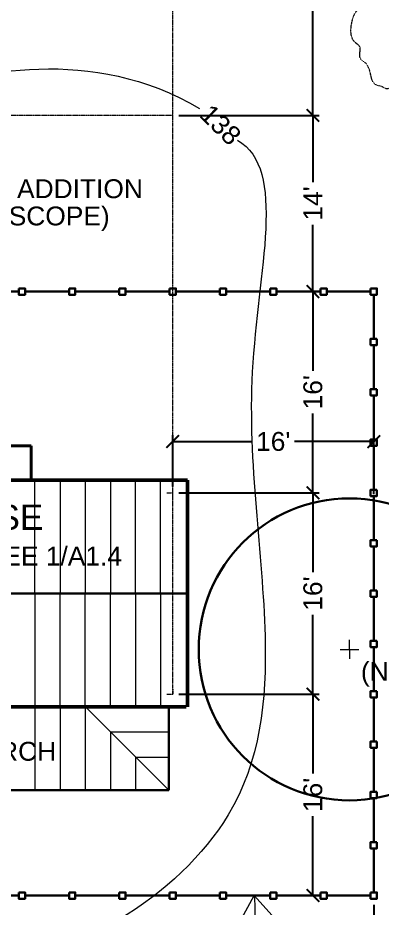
# Model space of a CAD drawing. Header units: inches. Extents: x -54 to 15382, y 469 to 41738.
# Drawn here: x 8058 to 8406, y 11102 to 11952 of the extents above; entities that cross this region are included whole.
import ezdxf

# ---------------------------------------------------------------- set-up
doc = ezdxf.new("R2010")
doc.units = ezdxf.units.IN
doc.header["$MEASUREMENT"] = 0
doc.linetypes.add('DASHED2', pattern=[0.375, 0.25, -0.125])
doc.linetypes.add('HIDDEN2', pattern=[0.1875, 0.125, -0.0625])
doc.layers.get('0').update_dxf_attribs({"lineweight": 9})
for name, color, linetype, lineweight in [('1', 7, 'Continuous', 9), ('2', 7, 'Continuous', 18), ('3', 7, 'Continuous', 30), ('4', 7, 'Continuous', 40), ('5', 7, 'Continuous', 50), ('A-DIMSx', 7, 'Continuous', 9), ('A-TEXT', 7, 'Continuous', 18), ('A-TEXTx', 7, 'Continuous', 18), ('L-PLNT', 7, 'Continuous', 18)]:
    doc.layers.add(name, color=color, linetype=linetype, lineweight=lineweight)
doc.styles.get("Standard").update_dxf_attribs({"font": 'arial.ttf'})
doc.dimstyles.get("Standard").update_dxf_attribs({"dimtxt": 3, "dimasz": 2, "dimexe": 0.03125, "dimexo": 0.0625, "dimgap": 0.03125, "dimtad": 0, "dimtoh": 1, "dimdec": 4, "dimlfac": 0.99985, "dimzin": 0, "dimdsep": 46, "dimlunit": 4, "dimtxsty": 'Standard', "dimblk": 'ARCHTICK', "dimblk1": 'ARCHTICK', "dimblk2": 'ARCHTICK', "dimcen": 0.09, "dimclrt": 256, "dimadec": 0, "dimazin": 0, "dimtfac": 1, "dimtdec": 4, "dimtofl": 0, "dimtmove": 0, "dimatfit": 3, "dimfxl": 1, "dimtolj": 1, "dimtzin": 0, "dimarcsym": 0})

# ---------------------------------------------------------------- blocks, each defined once
blk = doc.blocks.new('HOUSE roof')
at = {"layer": '1'}
for p, q in [((7220, 5203.75), (7220, 5236.48)), ((7232, 5203.75), (7232, 5236.48)), ((7020, 5095.75), (7020, 5203.75)), ((7044, 5095.75), (7044, 5203.75)), ((7068, 5095.75), (7068, 5203.75)), ((7092, 5095.75), (7092, 5203.75)), ((7116, 5095.75), (7116, 5203.75)), ((7140, 5095.75), (7140, 5203.75)), ((7164, 5095.75), (7164, 5203.75)), ((7188, 5095.75), (7188, 5203.75)), ((7212, 5095.75), (7212, 5203.75)), ((7236, 5095.75), (7236, 5203.75)), ((7260, 5095.75), (7260, 5203.75)), ((7284, 5203.75), (7284, 5095.75)), ((7308, 5203.75), (7308, 5095.75)), ((7332, 5203.75), (7332, 5095.75)), ((7356, 5095.75), (7356, 5203.75)), ((7380, 5095.75), (7380, 5203.75)), ((7020, 5095.75), (7020, 4987.75)), ((7044, 5095.75), (7044, 4987.75)), ((7068, 5095.75), (7068, 4987.75)), ((7092, 5095.75), (7092, 4987.75)), ((7116, 5095.75), (7116, 4987.75)), ((7140, 5095.75), (7140, 4987.75)), ((7164, 5095.75), (7164, 4987.75)), ((7188, 5095.75), (7188, 4987.75)), ((7212, 5095.75), (7212, 4987.75)), ((7236, 5095.75), (7236, 4987.75)), ((7260, 5095.75), (7260, 4987.75)), ((7284, 4987.75), (7284, 5095.75)), ((7308, 4987.75), (7308, 5095.75)), ((7332, 4987.75), (7332, 5095.75)), ((7356, 5095.75), (7356, 4987.75)), ((7380, 5095.75), (7380, 4987.75)), ((7086.19, 4987.75), (7012.27, 4987.75)), ((7092, 4987.75), (7092, 4908.17)), ((7116, 4987.75), (7116, 4908.17)), ((7140, 4987.75), (7140, 4908.17)), ((7164, 4987.75), (7164, 4908.17)), ((7188, 4987.75), (7188, 4908.17)), ((7212, 4987.75), (7212, 4908.17)), ((7236, 4987.75), (7236, 4908.17)), ((7260, 4987.75), (7260, 4908.17)), ((7284, 4987.75), (7284, 4908.17)), ((7308, 4987.75), (7308, 4908.17)), ((7313.81, 4987.75), (7387.73, 4987.75)), ((7067.84, 4963.75), (7012.27, 4963.75)), ((7068, 4963.9), (7068, 4908.17)), ((7332, 4963.9), (7332, 4908.17)), ((7332.16, 4963.75), (7387.73, 4963.75)), ((7043.84, 4939.75), (7012.27, 4939.75)), ((7044, 4935.89), (7044, 4908.17)), ((7356, 4939.9), (7356, 4908.17)), ((7356.16, 4939.75), (7387.73, 4939.75))]:
    blk.add_line(p, q, dxfattribs=at)
at = {"layer": '2'}
for p, q in [((7012.27, 4908.17), (7091.85, 4987.75)), ((7387.73, 4908.17), (7308, 4987.9))]:
    blk.add_line(p, q, dxfattribs=at)
at = {"layer": '3'}
for p, q in [((7010, 5095.75), (7405.5, 5095.75)), ((7012.27, 4987.75), (7012.27, 4908.17)), ((7387.73, 4987.75), (7387.73, 4908.17)), ((7387.73, 4908.17), (7012.27, 4908.17))]:
    blk.add_line(p, q, dxfattribs=at)
at = {"layer": '4'}
for p, q in [((7195.5, 5203.75), (7195.5, 5236.48)), ((7195.5, 5236.48), (7256.5, 5236.48)), ((7256.5, 5203.75), (7256.5, 5236.48))]:
    blk.add_line(p, q, dxfattribs=at)
at = {"layer": '5'}
for p, q in [((6994.5, 5203.75), (7405.5, 5203.75)), ((6994.5, 5109.75), (6994.5, 5203.75)), ((7405.5, 5203.75), (7405.5, 4987.75)), ((6982, 5109.75), (6982, 5081.75)), ((7010, 5109.75), (6982, 5109.75)), ((7010, 5109.75), (7010, 5081.75)), ((6982, 5081.75), (7010, 5081.75)), ((6994.5, 5081.75), (6994.5, 4987.75)), ((6995.5, 4987.75), (7404.5, 4987.75))]:
    blk.add_line(p, q, dxfattribs=at)
blk = doc.blocks.new('_ArchTick')
at = {"color": 0, "linetype": 'ByBlock', "lineweight": 0, "const_width": 0.15}
blk.add_lwpolyline([(-0.5, -0.5), (0.5, 0.5)], dxfattribs=at)
blk = doc.blocks.new('*D310')
at = {"layer": 'A-DIMSx', "color": 0, "lineweight": -2, "ltscale": 0.1}
for p, q in [((8226.21, 11858.5), (8346.09, 11858.5)), ((8340.09, 11858.5), (8340.09, 11794.93)), ((8340.09, 11690.5), (8340.09, 11754.07)), ((8334.77, 11690.5), (8334.09, 11690.5))]:
    blk.add_line(p, q, dxfattribs=at)
at = {"layer": 'A-DIMSx', "color": 0, "lineweight": -2, "xscale": 12, "yscale": 12, "zscale": 12}
for p, rotation in [((8340.09, 11858.5), 90), ((8340.09, 11690.5), 270)]:
    blk.add_blockref('_ArchTick', p, dxfattribs=dict(at, rotation=rotation))
at = {"layer": 'A-DIMSx', "ltscale": 0.25, "insert": (8340.09, 11774.5), "char_height": 18, "attachment_point": 5, "rotation": 90}
blk.add_mtext("\\A1;14'", dxfattribs=at)
blk = doc.blocks.new('*D311')
at = {"layer": 'A-DIMSx', "color": 0, "lineweight": -2, "ltscale": 0.1}
for p, q in [((8212.21, 11498.5), (8346.09, 11498.5)), ((8340.09, 11498.5), (8340.09, 11422.93)), ((8340.09, 11306.5), (8340.09, 11382.07)), ((8212.21, 11306.5), (8346.09, 11306.5))]:
    blk.add_line(p, q, dxfattribs=at)
at = {"layer": 'A-DIMSx', "color": 0, "lineweight": -2, "xscale": 12, "yscale": 12, "zscale": 12}
for p, rotation in [((8340.09, 11498.5), 90), ((8340.09, 11306.5), 270)]:
    blk.add_blockref('_ArchTick', p, dxfattribs=dict(at, rotation=rotation))
at = {"layer": 'A-DIMSx', "ltscale": 0.25, "insert": (8340.09, 11402.5), "char_height": 18, "attachment_point": 5, "rotation": 90}
blk.add_mtext("\\A1;16'", dxfattribs=at)
blk = doc.blocks.new('*D312')
at = {"layer": 'A-DIMSx', "color": 0, "lineweight": -2, "ltscale": 0.1}
for p, q in [((8212.21, 12146.5), (8346.09, 12146.5)), ((8340.09, 12146.5), (8340.09, 12023.93)), ((8340.09, 11858.5), (8340.09, 11981.07)), ((8212.21, 11858.5), (8346.09, 11858.5))]:
    blk.add_line(p, q, dxfattribs=at)
at = {"layer": 'A-DIMSx', "color": 0, "lineweight": -2, "xscale": 12, "yscale": 12, "zscale": 12}
for p, rotation in [((8340.09, 12146.5), 90), ((8340.09, 11858.5), 270)]:
    blk.add_blockref('_ArchTick', p, dxfattribs=dict(at, rotation=rotation))
at = {"layer": 'A-DIMSx', "ltscale": 0.25, "insert": (8340.09, 12002.5), "char_height": 18, "attachment_point": 5, "rotation": 90}
blk.add_mtext("\\A1;24'", dxfattribs=at)
blk = doc.blocks.new('*D314')
at = {"layer": 'A-DIMSx', "color": 0, "lineweight": -2, "ltscale": 0.1}
for p, q in [((8212.21, 11306.5), (8346.09, 11306.5)), ((8340.09, 11306.5), (8340.09, 11230.93)), ((8340.09, 11114.5), (8340.09, 11190.07)), ((8342.76, 11114.5), (8346.09, 11114.5))]:
    blk.add_line(p, q, dxfattribs=at)
at = {"layer": 'A-DIMSx', "color": 0, "lineweight": -2, "xscale": 12, "yscale": 12, "zscale": 12}
for p, rotation in [((8340.09, 11306.5), 90), ((8340.09, 11114.5), 270)]:
    blk.add_blockref('_ArchTick', p, dxfattribs=dict(at, rotation=rotation))
at = {"layer": 'A-DIMSx', "ltscale": 0.25, "insert": (8340.09, 11210.5), "char_height": 18, "attachment_point": 5, "rotation": 90}
blk.add_mtext("\\A1;16'", dxfattribs=at)
blk = doc.blocks.new('*D367')
at = {"layer": 'A-DIMSx', "color": 0, "lineweight": -2, "ltscale": 0.1}
for p, q in [((8206.21, 11504.5), (8206.21, 11553.46)), ((8398.23, 11497.39), (8398.23, 11553.46)), ((8206.21, 11547.46), (8281.79, 11547.46)), ((8398.23, 11547.46), (8322.65, 11547.46))]:
    blk.add_line(p, q, dxfattribs=at)
at = {"layer": 'A-DIMSx', "color": 0, "lineweight": -2, "xscale": 12, "yscale": 12, "zscale": 12, "rotation": 180}
blk.add_blockref('_ArchTick', (8206.21, 11547.46), dxfattribs=at)
at = {"layer": 'A-DIMSx', "color": 0, "lineweight": -2, "xscale": 12, "yscale": 12, "zscale": 12}
blk.add_blockref('_ArchTick', (8398.23, 11547.46), dxfattribs=at)
at = {"layer": 'A-DIMSx', "ltscale": 0.25, "insert": (8302.22, 11547.46), "char_height": 18, "attachment_point": 5}
blk.add_mtext("\\A1;16'", dxfattribs=at)
blk = doc.blocks.new('*D370')
at = {"layer": 'A-DIMSx', "color": 0, "lineweight": -2, "ltscale": 0.1}
for p, q in [((8340.09, 11690.5), (8340.09, 11614.93)), ((8342.77, 11690.5), (8346.09, 11690.5)), ((8340.09, 11498.5), (8340.09, 11574.07)), ((8216.21, 11498.5), (8346.09, 11498.5))]:
    blk.add_line(p, q, dxfattribs=at)
at = {"layer": 'A-DIMSx', "color": 0, "lineweight": -2, "xscale": 12, "yscale": 12, "zscale": 12}
for p, rotation in [((8340.09, 11690.5), 90), ((8340.09, 11498.5), 270)]:
    blk.add_blockref('_ArchTick', p, dxfattribs=dict(at, rotation=rotation))
at = {"layer": 'A-DIMSx', "ltscale": 0.25, "insert": (8340.09, 11594.5), "char_height": 18, "attachment_point": 5, "rotation": 90}
blk.add_mtext("\\A1;16'", dxfattribs=at)
blk = doc.blocks.new('*D536')
at = {"layer": 'A-DIMSx', "color": 0, "lineweight": -2, "ltscale": 0.1}
for p, q in [((7630.11, 11105.5), (7630.11, 11058.9)), ((8398.11, 11105.5), (8398.11, 11058.9)), ((7630.11, 11064.9), (7992.85, 11064.9)), ((8398.11, 11064.9), (8035.37, 11064.9))]:
    blk.add_line(p, q, dxfattribs=at)
at = {"layer": 'A-DIMSx', "color": 0, "lineweight": -2, "xscale": 12, "yscale": 12, "zscale": 12, "rotation": 180}
blk.add_blockref('_ArchTick', (7630.11, 11064.9), dxfattribs=at)
at = {"layer": 'A-DIMSx', "color": 0, "lineweight": -2, "xscale": 12, "yscale": 12, "zscale": 12}
blk.add_blockref('_ArchTick', (8398.11, 11064.9), dxfattribs=at)
at = {"layer": 'A-DIMSx', "ltscale": 0.25, "insert": (8014.11, 11064.9), "char_height": 18, "attachment_point": 5}
blk.add_mtext("\\A1;64'", dxfattribs=at)

msp = doc.modelspace()

# ---------------------------------------------------------------- linework, layer by layer
at = {"layer": '1', "ltscale": 0.1}
msp.add_open_spline([(8510.0882437, 11767.144225), (8469.4500271, 11901.7210813), (8421.79914, 11974.6083546), (8395.8455101, 12010.2499825)], degree=3, dxfattribs=at)
for points, knots in [([(7676.9961444, 11726.1107321), (7773.0293647, 11833.5950761), (7896.7989785, 11860.162562), (7973.7520274, 11888.3167721), (8129.2263063, 11926.3717906), (8231.7308747, 11864.9751928)], [351.9672693411, 351.9672693411, 351.9672693411, 351.9672693411, 538.4841941739, 652.3030819973, 949.0889061173, 949.0889061173, 949.0889061173, 949.0889061173]), ([(8268.1061487, 11834.8257621), (8316.0251554, 11807.3556856), (8261.2802534, 11621.9587091), (8304.0602416, 11371.2612519), (8280.1081556, 11155.0319642), (8059.5742274, 11020.5661668), (7911.7283605, 11050.8990087), (7863.2102472, 11067.1720624)], [1130.5944249405, 1130.5944249405, 1130.5944249405, 1130.5944249405, 1411.3726440523, 1665.7092729773, 1869.4430925384, 2180.0826256216, 2331.3916037694, 2331.3916037694, 2331.3916037694, 2331.3916037694]), ([(8510.0882437, 11767.144225), (8577.5879677, 11495.3524799), (8673.5707002, 11328.5083212), (8786.239765, 11272.8057796), (8848.0868297, 10999.5290023), (8830.2531285, 10645.2735197), (8524.6390097, 10573.0672536), (8317.837127, 10485.9807662), (8258.0954937, 10466.1978865)], [0, 0, 0, 0, 178.4559228614, 577.4070931827, 680.104435429, 773.5667602222, 1079.7849429558, 1216.8335995544, 1216.8335995544, 1216.8335995544, 1216.8335995544])]:
    msp.add_open_spline(points, degree=3, knots=knots, dxfattribs=at)
at = {"layer": '2', "linetype": 'DASHED2', "ltscale": 0.25}
for p, q in [((8206.2064386, 11498.5008975), (8206.2064386, 12146.5008975)), ((8206.2064386, 11858.5008975), (7918.2064386, 11858.5008975))]:
    msp.add_line(p, q, dxfattribs=at)
at = {"layer": '2', "linetype": 'DASHED2', "ltscale": 0.2}
for p, q in [((8200.7064386, 11498.5008975), (8206.2064386, 11498.5008975)), ((8206.2064386, 11306.5008975), (8206.2064386, 11498.5008975)), ((8206.2064386, 11493.0008975), (8206.2064386, 11498.5008975)), ((8206.2064386, 11312.0008975), (8206.2064386, 11306.5008975)), ((8200.7064386, 11306.5008975), (8206.2064386, 11306.5008975))]:
    msp.add_line(p, q, dxfattribs=at)
at = {"layer": '2', "linetype": 'HIDDEN2', "ltscale": 0.005}
msp.add_open_spline([(8409.2431805, 11884.1711256), (8408.3415495, 11884.7039502), (8405.3342619, 11886.4811259), (8396.9711552, 11887.3738437), (8395.2495193, 11899.2921213), (8392.0643535, 11908.268743), (8384.3056558, 11912.2294595), (8384.9025642, 11918.4191742), (8385.9073937, 11924.5487001), (8374.9240203, 11930.0735354), (8376.1899078, 11944.8234775), (8379.6038054, 11955.577722), (8385.9950163, 11962.836857), (8387.0908691, 11975.9750971), (8395.6166815, 11990.675738), (8412.8919872, 11996.0130122), (8424.8878912, 12010.3860065), (8444.6094775, 12014.3199134), (8460.6169289, 12005.4304804), (8480.3711556, 12013.6231747), (8485.5058219, 11994.9596604), (8504.0112009, 11996.9309237), (8506.1443727, 11976.4824247), (8521.4063703, 11966.8940242), (8527.5986013, 11952.6103385), (8524.3287349, 11938.4391461), (8516.2809513, 11924.1287814), (8505.3768212, 11911.4199786), (8511.3139812, 11892.5977121), (8499.6740546, 11890.9711825), (8494.4826639, 11883.4975275), (8485.873173, 11876.3203947), (8480.5581924, 11879.3010936), (8476.0277255, 11879.4055564), (8477.8125958, 11872.2060475), (8467.820175, 11874.2988161), (8460.6652123, 11875.0273285), (8454.8090936, 11867.1699116), (8443.6865661, 11867.9847934), (8437.6359776, 11874.8927886), (8431.0051569, 11873.2404897), (8424.8894549, 11875.5861534), (8414.6831198, 11874.1829881), (8416.2206088, 11885.8797637), (8410.6576896, 11883.4296093), (8409.1600856, 11884.2128891), (8409.1188511, 11884.2344557)], degree=3, knots=[0, 0, 0, 0, 3.1553790137, 10.5244076921, 22.3474095649, 33.6736313234, 38.662054522, 45.9408073797, 50.0172184912, 55.945467806, 77.2431375416, 85.3117667487, 90.2953802355, 105.5009609513, 123.4974048376, 137.23344123, 157.5121624871, 178.0889487975, 190.7442590928, 211.6370137145, 225.211557352, 234.0754977603, 258.6612192331, 268.9113549411, 287.8518600256, 300.2353518622, 311.3786143265, 337.090515851, 348.6903647688, 354.9310609613, 366.431400397, 377.0525509412, 382.3354847779, 384.6311187754, 387.9322772796, 397.4358386611, 403.2747462806, 410.2789791169, 423.3839533172, 430.4158491086, 435.4008059295, 441.8844378894, 451.0369532606, 458.1033157, 463.031390038, 463.1709195083, 463.1709195083, 463.1709195083, 463.1709195083], dxfattribs=at)
at = {"layer": '3', "ltscale": 0.25}
for p, q in [((8017.2345553, 11690.5008975), (8059.2345553, 11690.5008975)), ((8065.2345553, 11690.5008975), (8107.2345553, 11690.5008975)), ((8113.2345553, 11690.5008975), (8155.2345553, 11690.5008975)), ((8161.2345553, 11690.5008975), (8203.2345553, 11690.5008975)), ((8209.2345553, 11690.5008975), (8251.2345553, 11690.5008975)), ((8257.2345553, 11690.5008975), (8299.2345553, 11690.5008975)), ((8305.2345553, 11690.5008975), (8347.2345553, 11690.5008975)), ((8353.2345553, 11690.5008975), (8395.2345553, 11690.5008975)), ((8398.2345553, 11687.5008975), (8398.2345553, 11645.5008975)), ((8398.2345553, 11639.5008975), (8398.2345553, 11597.5008975)), ((8398.2345553, 11591.5008975), (8398.2345553, 11549.5008975)), ((8398.2345553, 11543.5008975), (8398.2345553, 11501.5008975)), ((8398.2345553, 11495.5008975), (8398.2345553, 11453.5008975)), ((8398.2345553, 11447.5008975), (8398.2345553, 11405.5008975)), ((8398.2345553, 11399.5008975), (8398.2345553, 11357.5008975)), ((8398.2345553, 11351.5008975), (8398.2345553, 11309.5008975)), ((8398.2345553, 11303.5008975), (8398.2345553, 11261.5008975)), ((8398.2345553, 11255.5008975), (8398.2345553, 11213.5008975)), ((8398.2345553, 11207.5008975), (8398.2345553, 11165.5008975)), ((8398.2345553, 11159.5008975), (8398.2345553, 11117.5008975)), ((8038.2345553, 11114.5008975), (8059.2345553, 11114.5008975)), ((8065.2345553, 11114.5008975), (8107.2345553, 11114.5008975)), ((8113.2345553, 11114.5008975), (8155.2345553, 11114.5008975)), ((8161.2345553, 11114.5008975), (8203.2345553, 11114.5008975)), ((8209.2345553, 11114.5008975), (8251.2345553, 11114.5008975)), ((8257.2345553, 11114.5008975), (8299.2345553, 11114.5008975)), ((8305.2345553, 11114.5008975), (8347.2345553, 11114.5008975)), ((8353.2345553, 11114.5008975), (8395.2345553, 11114.5008975))]:
    msp.add_line(p, q, dxfattribs=at)
for points in [[(8059.2345553, 11693.5008975), (8065.2345553, 11693.5008975), (8065.2345553, 11687.5008975), (8059.2345553, 11687.5008975), (8059.2345553, 11693.5008975)], [(8107.2345553, 11693.5008975), (8113.2345553, 11693.5008975), (8113.2345553, 11687.5008975), (8107.2345553, 11687.5008975), (8107.2345553, 11693.5008975)], [(8155.2345553, 11693.5008975), (8161.2345553, 11693.5008975), (8161.2345553, 11687.5008975), (8155.2345553, 11687.5008975), (8155.2345553, 11693.5008975)], [(8203.2345553, 11693.5008975), (8209.2345553, 11693.5008975), (8209.2345553, 11687.5008975), (8203.2345553, 11687.5008975), (8203.2345553, 11693.5008975)], [(8251.2345553, 11693.5008975), (8257.2345553, 11693.5008975), (8257.2345553, 11687.5008975), (8251.2345553, 11687.5008975), (8251.2345553, 11693.5008975)], [(8299.2345553, 11693.5008975), (8305.2345553, 11693.5008975), (8305.2345553, 11687.5008975), (8299.2345553, 11687.5008975), (8299.2345553, 11693.5008975)], [(8347.2345553, 11693.5008975), (8353.2345553, 11693.5008975), (8353.2345553, 11687.5008975), (8347.2345553, 11687.5008975), (8347.2345553, 11693.5008975)], [(8395.2345553, 11693.5008975), (8401.2345553, 11693.5008975), (8401.2345553, 11687.5008975), (8395.2345553, 11687.5008975), (8395.2345553, 11693.5008975)], [(8401.2345553, 11645.5008975), (8401.2345553, 11639.5008975), (8395.2345553, 11639.5008975), (8395.2345553, 11645.5008975), (8401.2345553, 11645.5008975)], [(8401.2345553, 11597.5008975), (8401.2345553, 11591.5008975), (8395.2345553, 11591.5008975), (8395.2345553, 11597.5008975), (8401.2345553, 11597.5008975)], [(8401.2345553, 11549.5008975), (8401.2345553, 11543.5008975), (8395.2345553, 11543.5008975), (8395.2345553, 11549.5008975), (8401.2345553, 11549.5008975)], [(8401.2345553, 11501.5008975), (8401.2345553, 11495.5008975), (8395.2345553, 11495.5008975), (8395.2345553, 11501.5008975), (8401.2345553, 11501.5008975)], [(8401.2345553, 11453.5008975), (8401.2345553, 11447.5008975), (8395.2345553, 11447.5008975), (8395.2345553, 11453.5008975), (8401.2345553, 11453.5008975)], [(8401.2345553, 11405.5008975), (8401.2345553, 11399.5008975), (8395.2345553, 11399.5008975), (8395.2345553, 11405.5008975), (8401.2345553, 11405.5008975)], [(8401.2345553, 11357.5008975), (8401.2345553, 11351.5008975), (8395.2345553, 11351.5008975), (8395.2345553, 11357.5008975), (8401.2345553, 11357.5008975)], [(8401.2345553, 11309.5008975), (8401.2345553, 11303.5008975), (8395.2345553, 11303.5008975), (8395.2345553, 11309.5008975), (8401.2345553, 11309.5008975)], [(8401.2345553, 11261.5008975), (8401.2345553, 11255.5008975), (8395.2345553, 11255.5008975), (8395.2345553, 11261.5008975), (8401.2345553, 11261.5008975)], [(8401.2345553, 11213.5008975), (8401.2345553, 11207.5008975), (8395.2345553, 11207.5008975), (8395.2345553, 11213.5008975), (8401.2345553, 11213.5008975)], [(8401.2345553, 11165.5008975), (8401.2345553, 11159.5008975), (8395.2345553, 11159.5008975), (8395.2345553, 11165.5008975), (8401.2345553, 11165.5008975)], [(8059.2345553, 11117.5008975), (8065.2345553, 11117.5008975), (8065.2345553, 11111.5008975), (8059.2345553, 11111.5008975), (8059.2345553, 11117.5008975)], [(8107.2345553, 11117.5008975), (8113.2345553, 11117.5008975), (8113.2345553, 11111.5008975), (8107.2345553, 11111.5008975), (8107.2345553, 11117.5008975)], [(8155.2345553, 11117.5008975), (8161.2345553, 11117.5008975), (8161.2345553, 11111.5008975), (8155.2345553, 11111.5008975), (8155.2345553, 11117.5008975)], [(8203.2345553, 11117.5008975), (8209.2345553, 11117.5008975), (8209.2345553, 11111.5008975), (8203.2345553, 11111.5008975), (8203.2345553, 11117.5008975)], [(8251.2345553, 11117.5008975), (8257.2345553, 11117.5008975), (8257.2345553, 11111.5008975), (8251.2345553, 11111.5008975), (8251.2345553, 11117.5008975)], [(8299.2345553, 11117.5008975), (8305.2345553, 11117.5008975), (8305.2345553, 11111.5008975), (8299.2345553, 11111.5008975), (8299.2345553, 11117.5008975)], [(8347.2345553, 11117.5008975), (8353.2345553, 11117.5008975), (8353.2345553, 11111.5008975), (8347.2345553, 11111.5008975), (8347.2345553, 11117.5008975)], [(8395.2345553, 11117.5008975), (8401.2345553, 11117.5008975), (8401.2345553, 11111.5008975), (8395.2345553, 11111.5008975), (8395.2345553, 11117.5008975)]]:
    msp.add_lwpolyline(points, dxfattribs=at)
msp.add_circle((8375.0107764, 11349.2760351), 144, dxfattribs=at)
at = {"layer": 'L-PLNT', "ltscale": 0.1}
for p, q in [((8375.0107764, 11349.2760351), (8375.0107764, 11358.2760351)), ((8366.0107764, 11349.2760351), (8384.0107764, 11349.2760351)), ((8375.0107764, 11349.2760351), (8375.0107764, 11340.2760351))]:
    msp.add_line(p, q, dxfattribs=at)

# ---------------------------------------------------------------- block references
at = {"ltscale": 0.1}
msp.add_blockref('HOUSE roof', (814.7064386, 6306.7507605), dxfattribs=at)

# ---------------------------------------------------------------- texts
at = {"layer": 'A-TEXT', "ltscale": 0.1, "insert": (8243.3742655, 11870.7329541), "char_height": 18, "attachment_point": 1, "rotation": 315.5423623323}
msp.add_mtext('{138}', dxfattribs=at)
at = {"layer": 'A-TEXT', "ltscale": 0.5, "char_height": 18, "attachment_point": 1}
for s, insert, width in [('{FUTURE ADDITION}', (7948.6512238, 11797.5959644), 265.120721065), ('{\\H1.3333x;FARMHOUSE\\H0.75x;\\PROOF PLAN: SEE 1/A1.4}', (7868.5167334, 11487.2504483), 445.003048502)]:
    msp.add_mtext(s, dxfattribs=dict(at, insert=insert, width=width))
at = {"layer": 'A-TEXT', "ltscale": 0.25, "char_height": 18}
for s, insert, width, attachment_point in [('{(NOT IN SCOPE)}', (7949.0917014, 11759.8862337), 341.509905067, 4), ('{(N) CHESTNUT}', (8385.9111094, 11325.5731747), 197.264456712, 4), ('{FRONT PORCH}', (8094.8854818, 11251.9492012), 292.304719824, 6)]:
    msp.add_mtext(s, dxfattribs=dict(at, insert=insert, width=width, attachment_point=attachment_point))

# ---------------------------------------------------------------- dimensions: what is measured, and where the dimension line sits
at = {"layer": 'A-DIMSx', "ltscale": 0.1}
for base, p1, p2, picture, middle in [((8340.0853357, 12146.5008975), (8206.2064386, 11858.5008975), (8206.2064386, 12146.5008975), '*D312', (8340.0853357, 12002.5008975)), ((8340.0853357, 11690.5003471), (8220.2064386, 11858.5008975), (8340.7660021, 11690.5003471), '*D310', (8340.0853357, 11774.5006223)), ((8340.0853357, 11690.5003471), (8210.2064386, 11498.5008975), (8336.7660021, 11690.5003471), '*D370', (8340.0853357, 11594.5006223)), ((8340.0853357, 11306.5008975), (8206.2064386, 11498.5008975), (8206.2064386, 11306.5008975), '*D311', (8340.0853357, 11402.5008975)), ((8340.0853357, 11306.5008975), (8336.7597753, 11114.5008975), (8206.2064386, 11306.5008975), '*D314', (8340.0853357, 11210.5008975))]:
    dim = msp.add_linear_dim(base=base, p1=p1, p2=p2, angle=90, dimstyle='Standard', override={"dimtxt": 18, "dimasz": 12, "dimexe": 6, "dimexo": 6, "dimgap": 6, "dimlfac": -47.9928}, dxfattribs=at)
    dim.commit()
    dim.dimension.update_dxf_attribs({"geometry": picture, "text_midpoint": middle})
for base, p1, p2, picture, middle in [((8398.2345553, 11547.4570621), (8206.2064386, 11498.5008975), (8398.2345553, 11491.3909748), '*D367', (8302.2204969, 11547.4570621)), ((8398.1095553, 11064.8973136), (7630.1095553, 11111.5008975), (8398.1095553, 11111.5008975), '*D536', (8014.1095553, 11064.8973136))]:
    dim = msp.add_linear_dim(base=base, p1=p1, p2=p2, dimstyle='Standard', override={"dimtxt": 18, "dimasz": 12, "dimexe": 6, "dimexo": 6, "dimgap": 6, "dimlfac": -47.9928}, dxfattribs=at)
    dim.commit()
    dim.dimension.update_dxf_attribs({"geometry": picture, "text_midpoint": middle})

# ---------------------------------------------------------------- leaders
at = {"layer": 'A-TEXTx', "path_type": 1, "annotation_type": 0, "has_hookline": 1, "hookline_direction": 0, "text_width": 382.1132333}
msp.add_leader([(8283.8912971, 11114.5008975), (8292.1626729, 11045.7092078), (8330.7874548, 11012.2072373)], dimstyle='Standard', override={"dimasz": 24, "dimgap": 4, "dimldrblk": 'Open90', "dimlwd": -1}, dxfattribs=at)

doc.saveas('drawing.dxf')
